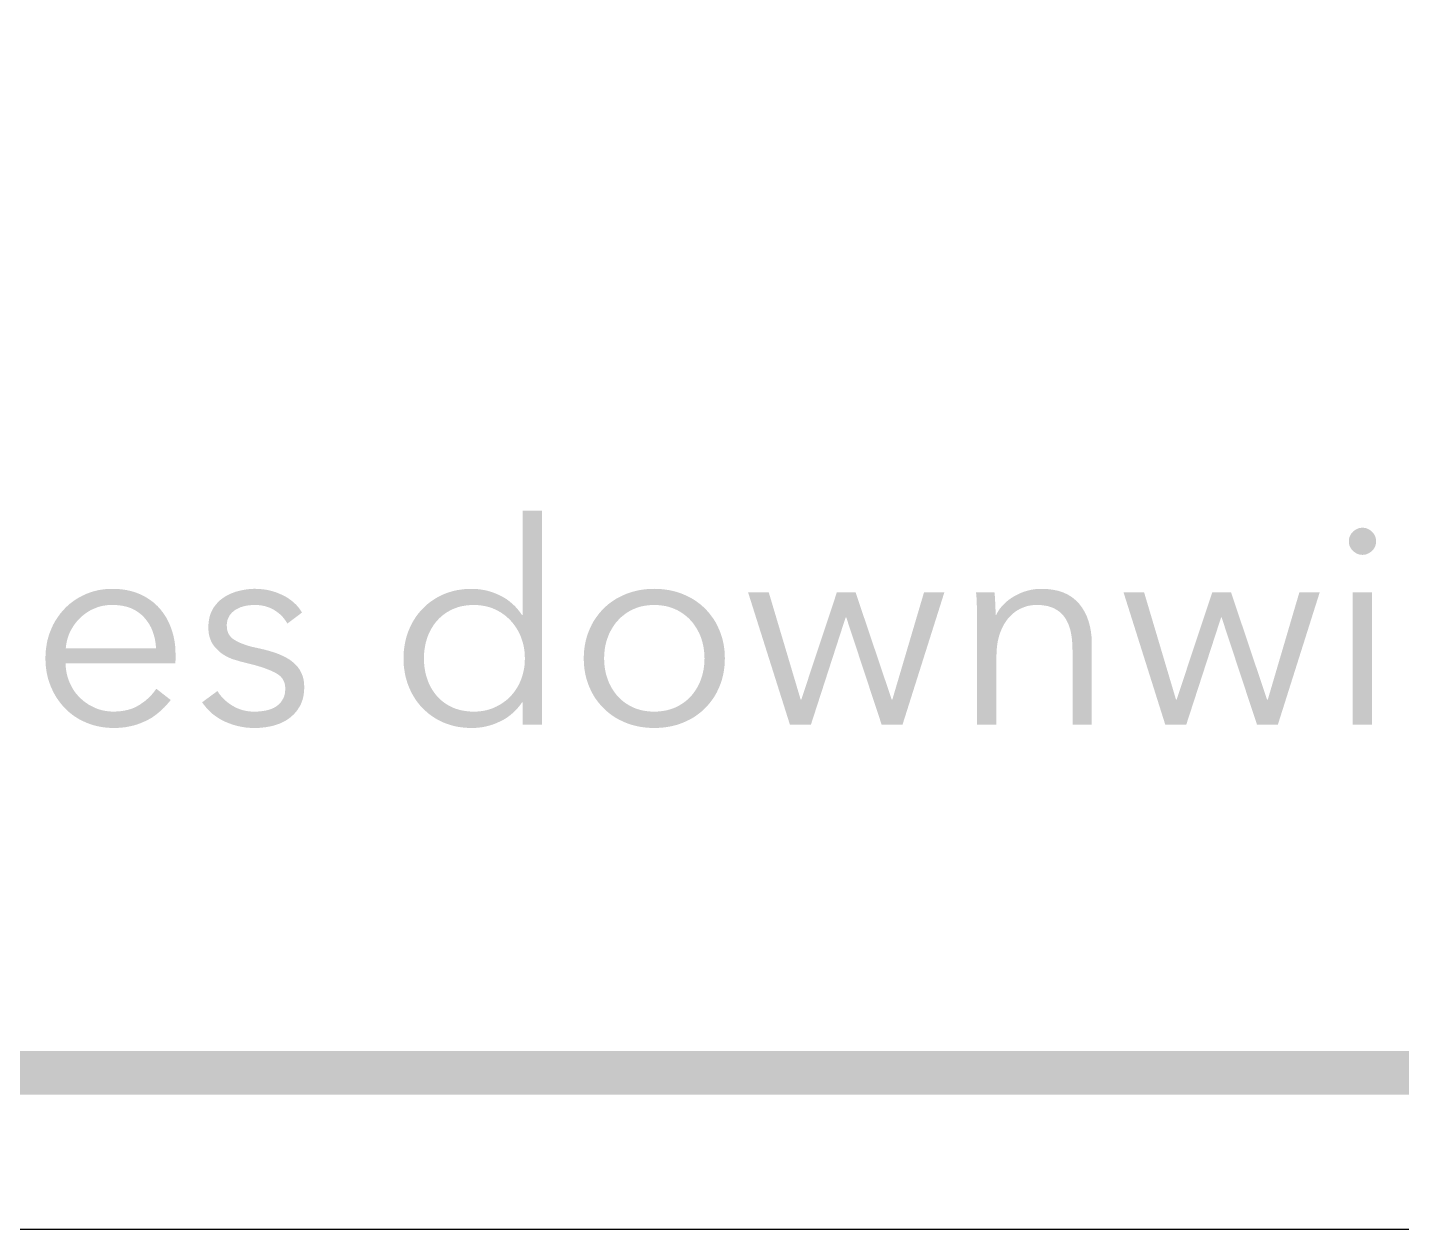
# Model space of a CAD drawing. Header units: millimetres. Extents: x 6 to 297, y 55 to 451.
# Drawn here: x 41.02 to 53.65, y 202.36 to 213.41 of the extents above; entities that cross this region are included whole.
import ezdxf

# ---------------------------------------------------------------- set-up
doc = ezdxf.new("R2010")
doc.units = ezdxf.units.MM
doc.layers.add('CUT', color=1, linetype='Continuous')
doc.layers.add('RASTER', color=7, linetype='Continuous')

msp = doc.modelspace()

# ---------------------------------------------------------------- hatches: boundary and pattern name
at = {"layer": 'RASTER'}
h = msp.add_hatch(color=7, dxfattribs=at)
h.paths.add_polyline_path([(7.2, 240.8), (7.234, 241.316), (7.337, 241.763), (7.509, 242.141), (7.75, 242.45), (8.059, 242.691), (8.438, 242.863), (8.884, 242.966), (9.4, 243), (65.489, 243), (66.005, 242.966), (66.452, 242.863), (66.83, 242.691), (67.139, 242.45), (67.38, 242.141), (67.552, 241.763), (67.655, 241.316), (67.689, 240.8), (67.689, 205.8), (67.655, 205.284), (67.552, 204.837), (67.38, 204.459), (67.139, 204.15), (66.83, 203.909), (66.452, 203.738), (66.005, 203.634), (65.489, 203.6), (9.4, 203.6), (8.884, 203.634), (8.438, 203.737), (8.059, 203.909), (7.75, 204.15), (7.509, 204.459), (7.337, 204.837), (7.234, 205.284), (7.2, 205.8)])
h.paths.add_polyline_path([(7.6, 240.8), (7.6, 205.8), (7.628, 205.378), (7.712, 205.013), (7.853, 204.703), (8.05, 204.45), (8.303, 204.253), (8.612, 204.112), (8.978, 204.028), (9.4, 204), (65.489, 204), (65.911, 204.028), (66.277, 204.113), (66.586, 204.253), (66.839, 204.45), (67.036, 204.703), (67.177, 205.013), (67.261, 205.378), (67.289, 205.8), (67.289, 240.8), (67.261, 241.222), (67.177, 241.587), (67.036, 241.897), (66.839, 242.15), (66.586, 242.347), (66.277, 242.488), (65.911, 242.572), (65.489, 242.6), (9.4, 242.6), (8.978, 242.572), (8.612, 242.488), (8.303, 242.347), (8.05, 242.15), (7.853, 241.897), (7.712, 241.587), (7.628, 241.222), (7.6, 240.8)], flags=0)
h = msp.add_hatch(color=7, dxfattribs=at)
h.paths.add_polyline_path([(45.567, 207.205), (45.547, 207.177), (45.525, 207.15), (45.502, 207.126), (45.477, 207.103), (45.451, 207.081), (45.424, 207.062), (45.395, 207.044), (45.364, 207.029), (45.333, 207.015), (45.301, 207.002), (45.27, 206.992), (45.237, 206.984), (45.205, 206.977), (45.173, 206.973), (45.14, 206.97), (45.107, 206.969), (45.071, 206.97), (45.037, 206.972), (45.003, 206.976), (44.971, 206.981), (44.939, 206.988), (44.908, 206.997), (44.877, 207.007), (44.848, 207.018), (44.82, 207.031), (44.792, 207.045), (44.766, 207.06), (44.741, 207.077), (44.717, 207.094), (44.694, 207.113), (44.672, 207.133), (44.651, 207.153), (44.631, 207.175), (44.612, 207.198), (44.594, 207.222), (44.578, 207.247), (44.562, 207.273), (44.548, 207.3), (44.535, 207.327), (44.523, 207.356), (44.512, 207.386), (44.503, 207.416), (44.495, 207.447), (44.489, 207.478), (44.484, 207.51), (44.48, 207.542), (44.478, 207.575), (44.478, 207.608), (44.478, 207.642), (44.48, 207.675), (44.484, 207.707), (44.489, 207.739), (44.495, 207.77), (44.503, 207.801), (44.512, 207.831), (44.523, 207.861), (44.535, 207.889), (44.548, 207.917), (44.562, 207.944), (44.578, 207.97), (44.594, 207.995), (44.612, 208.019), (44.631, 208.041), (44.651, 208.063), (44.672, 208.084), (44.694, 208.104), (44.717, 208.123), (44.741, 208.14), (44.766, 208.156), (44.792, 208.172), (44.82, 208.186), (44.848, 208.199), (44.877, 208.21), (44.908, 208.22), (44.939, 208.229), (44.971, 208.236), (45.003, 208.241), (45.037, 208.245), (45.071, 208.247), (45.107, 208.248), (45.14, 208.247), (45.173, 208.244), (45.205, 208.239), (45.237, 208.233), (45.27, 208.224), (45.301, 208.214), (45.333, 208.201), (45.364, 208.187), (45.395, 208.171), (45.424, 208.153), (45.451, 208.133), (45.477, 208.111), (45.502, 208.088), (45.525, 208.062), (45.547, 208.035), (45.567, 208.006), (45.572, 208.006), (45.572, 208.966), (45.749, 208.966), (45.749, 207), (45.572, 207), (45.572, 207.205)])
h.paths.add_polyline_path([(44.665, 207.608), (44.665, 207.583), (44.667, 207.558), (44.669, 207.534), (44.673, 207.51), (44.677, 207.486), (44.682, 207.463), (44.689, 207.44), (44.696, 207.417), (44.704, 207.395), (44.713, 207.374), (44.723, 207.353), (44.734, 207.333), (44.746, 207.314), (44.758, 207.296), (44.772, 207.278), (44.786, 207.261), (44.801, 207.245), (44.817, 207.23), (44.833, 207.216), (44.851, 207.202), (44.869, 207.19), (44.889, 207.178), (44.909, 207.167), (44.93, 207.157), (44.952, 207.148), (44.974, 207.141), (44.998, 207.134), (45.022, 207.129), (45.046, 207.125), (45.072, 207.122), (45.098, 207.12), (45.125, 207.12), (45.15, 207.12), (45.175, 207.122), (45.199, 207.125), (45.223, 207.129), (45.246, 207.134), (45.268, 207.141), (45.291, 207.148), (45.312, 207.157), (45.333, 207.167), (45.354, 207.178), (45.373, 207.189), (45.392, 207.202), (45.41, 207.215), (45.428, 207.229), (45.444, 207.244), (45.46, 207.26), (45.476, 207.277), (45.49, 207.294), (45.503, 207.312), (45.516, 207.331), (45.528, 207.351), (45.539, 207.371), (45.549, 207.393), (45.558, 207.415), (45.566, 207.437), (45.573, 207.46), (45.579, 207.484), (45.584, 207.508), (45.588, 207.532), (45.591, 207.557), (45.592, 207.583), (45.593, 207.608), (45.592, 207.634), (45.591, 207.66), (45.588, 207.684), (45.584, 207.709), (45.579, 207.733), (45.573, 207.756), (45.566, 207.779), (45.558, 207.802), (45.549, 207.824), (45.539, 207.845), (45.528, 207.866), (45.516, 207.886), (45.503, 207.905), (45.49, 207.923), (45.476, 207.941), (45.46, 207.958), (45.444, 207.974), (45.428, 207.989), (45.41, 208.004), (45.392, 208.017), (45.373, 208.03), (45.354, 208.041), (45.333, 208.052), (45.312, 208.062), (45.291, 208.071), (45.268, 208.079), (45.246, 208.085), (45.223, 208.09), (45.199, 208.094), (45.175, 208.097), (45.15, 208.099), (45.125, 208.1), (45.098, 208.099), (45.072, 208.097), (45.046, 208.094), (45.022, 208.09), (44.998, 208.085), (44.974, 208.078), (44.952, 208.07), (44.93, 208.061), (44.909, 208.051), (44.889, 208.04), (44.869, 208.028), (44.851, 208.015), (44.833, 208.001), (44.817, 207.987), (44.801, 207.972), (44.786, 207.955), (44.772, 207.939), (44.758, 207.921), (44.746, 207.902), (44.734, 207.883), (44.723, 207.863), (44.713, 207.843), (44.704, 207.822), (44.696, 207.8), (44.689, 207.777), (44.682, 207.754), (44.677, 207.731), (44.673, 207.707), (44.669, 207.683), (44.667, 207.658), (44.665, 207.634), (44.665, 207.608)], flags=0)
h = msp.add_hatch(color=7, dxfattribs=at)
h.paths.add_polyline_path([(53.38, 207), (53.203, 207), (53.203, 208.217), (53.38, 208.217)])
h.paths.add_polyline_path([(53.416, 208.685), (53.416, 208.671), (53.414, 208.659), (53.411, 208.647), (53.407, 208.635), (53.401, 208.624), (53.394, 208.614), (53.387, 208.604), (53.377, 208.595), (53.368, 208.587), (53.357, 208.58), (53.347, 208.574), (53.336, 208.569), (53.326, 208.565), (53.315, 208.562), (53.303, 208.561), (53.292, 208.56), (53.28, 208.561), (53.269, 208.562), (53.258, 208.565), (53.247, 208.569), (53.236, 208.574), (53.226, 208.58), (53.216, 208.587), (53.206, 208.595), (53.197, 208.604), (53.189, 208.614), (53.182, 208.624), (53.177, 208.635), (53.172, 208.647), (53.169, 208.659), (53.167, 208.671), (53.167, 208.685), (53.167, 208.698), (53.169, 208.711), (53.172, 208.723), (53.177, 208.735), (53.182, 208.745), (53.189, 208.756), (53.197, 208.765), (53.206, 208.775), (53.216, 208.783), (53.226, 208.79), (53.236, 208.796), (53.247, 208.801), (53.258, 208.805), (53.269, 208.807), (53.28, 208.809), (53.292, 208.81), (53.303, 208.809), (53.315, 208.807), (53.326, 208.805), (53.336, 208.801), (53.347, 208.796), (53.357, 208.79), (53.368, 208.783), (53.377, 208.775), (53.387, 208.765), (53.394, 208.756), (53.401, 208.745), (53.407, 208.735), (53.411, 208.723), (53.414, 208.711), (53.416, 208.698), (53.416, 208.685)])
h = msp.add_hatch(color=7, dxfattribs=at)
h.paths.add_polyline_path([(42.203, 207.702), (42.199, 207.744), (42.193, 207.784), (42.183, 207.822), (42.171, 207.859), (42.156, 207.894), (42.138, 207.926), (42.116, 207.958), (42.092, 207.987), (42.065, 208.013), (42.035, 208.036), (42.003, 208.056), (41.968, 208.072), (41.93, 208.084), (41.889, 208.093), (41.846, 208.098), (41.8, 208.1), (41.778, 208.099), (41.756, 208.098), (41.735, 208.095), (41.714, 208.092), (41.694, 208.087), (41.674, 208.082), (41.655, 208.075), (41.636, 208.067), (41.617, 208.059), (41.599, 208.05), (41.582, 208.04), (41.565, 208.029), (41.549, 208.018), (41.533, 208.005), (41.518, 207.993), (41.503, 207.979), (41.489, 207.965), (41.476, 207.95), (41.464, 207.935), (41.452, 207.919), (41.441, 207.903), (41.431, 207.886), (41.421, 207.869), (41.412, 207.852), (41.404, 207.834), (41.397, 207.815), (41.391, 207.797), (41.386, 207.778), (41.381, 207.76), (41.378, 207.741), (41.375, 207.721), (41.373, 207.702)], flags=0)
h.paths.add_polyline_path([(42.382, 207.645), (42.382, 207.64), (42.382, 207.636), (42.382, 207.631), (42.382, 207.626), (42.382, 207.621), (42.382, 207.616), (42.382, 207.611), (42.382, 207.606), (42.382, 207.601), (42.382, 207.595), (42.382, 207.59), (42.381, 207.584), (42.381, 207.579), (42.381, 207.573), (42.38, 207.567), (42.379, 207.562), (41.371, 207.562), (41.372, 207.539), (41.374, 207.517), (41.377, 207.495), (41.381, 207.473), (41.386, 207.452), (41.392, 207.431), (41.399, 207.41), (41.407, 207.39), (41.416, 207.37), (41.426, 207.351), (41.436, 207.332), (41.447, 207.315), (41.459, 207.297), (41.472, 207.281), (41.486, 207.265), (41.501, 207.25), (41.516, 207.235), (41.532, 207.221), (41.548, 207.208), (41.566, 207.196), (41.583, 207.184), (41.602, 207.174), (41.621, 207.164), (41.641, 207.155), (41.661, 207.146), (41.682, 207.139), (41.703, 207.133), (41.725, 207.128), (41.747, 207.125), (41.769, 207.122), (41.792, 207.12), (41.815, 207.12), (41.849, 207.121), (41.882, 207.124), (41.913, 207.129), (41.944, 207.136), (41.973, 207.144), (42.001, 207.155), (42.027, 207.168), (42.053, 207.183), (42.077, 207.2), (42.1, 207.216), (42.121, 207.234), (42.141, 207.252), (42.159, 207.271), (42.176, 207.29), (42.191, 207.31), (42.205, 207.33), (42.338, 207.226), (42.31, 207.193), (42.282, 207.162), (42.253, 207.134), (42.223, 207.108), (42.193, 207.084), (42.162, 207.063), (42.13, 207.045), (42.097, 207.029), (42.064, 207.015), (42.03, 207.002), (41.996, 206.992), (41.961, 206.984), (41.926, 206.977), (41.889, 206.973), (41.853, 206.97), (41.815, 206.969), (41.782, 206.97), (41.749, 206.972), (41.717, 206.976), (41.685, 206.981), (41.654, 206.988), (41.623, 206.996), (41.594, 207.006), (41.564, 207.017), (41.536, 207.03), (41.508, 207.043), (41.482, 207.058), (41.457, 207.074), (41.432, 207.092), (41.409, 207.11), (41.387, 207.13), (41.365, 207.151), (41.345, 207.173), (41.326, 207.196), (41.308, 207.22), (41.291, 207.244), (41.275, 207.27), (41.26, 207.297), (41.247, 207.325), (41.234, 207.354), (41.223, 207.383), (41.213, 207.413), (41.205, 207.444), (41.198, 207.476), (41.193, 207.508), (41.189, 207.541), (41.187, 207.574), (41.186, 207.608), (41.187, 207.643), (41.189, 207.676), (41.193, 207.709), (41.198, 207.741), (41.204, 207.773), (41.212, 207.803), (41.222, 207.834), (41.233, 207.863), (41.245, 207.892), (41.258, 207.92), (41.273, 207.947), (41.289, 207.972), (41.306, 207.997), (41.323, 208.021), (41.343, 208.044), (41.363, 208.066), (41.384, 208.087), (41.406, 208.107), (41.429, 208.125), (41.453, 208.142), (41.478, 208.159), (41.504, 208.173), (41.53, 208.187), (41.558, 208.2), (41.586, 208.211), (41.615, 208.221), (41.644, 208.229), (41.674, 208.236), (41.705, 208.241), (41.736, 208.245), (41.767, 208.247), (41.8, 208.248), (41.835, 208.247), (41.869, 208.245), (41.902, 208.241), (41.934, 208.236), (41.965, 208.229), (41.995, 208.221), (42.024, 208.211), (42.052, 208.2), (42.079, 208.187), (42.104, 208.174), (42.129, 208.159), (42.152, 208.143), (42.174, 208.127), (42.195, 208.109), (42.215, 208.09), (42.234, 208.07), (42.251, 208.049), (42.268, 208.027), (42.283, 208.005), (42.298, 207.981), (42.311, 207.957), (42.323, 207.932), (42.334, 207.906), (42.344, 207.879), (42.353, 207.851), (42.361, 207.823), (42.367, 207.795), (42.373, 207.766), (42.377, 207.736), (42.38, 207.706), (42.381, 207.676), (42.382, 207.645)])
for points in [[(43.409, 207.928), (43.399, 207.947), (43.387, 207.964), (43.374, 207.981), (43.36, 207.997), (43.345, 208.012), (43.328, 208.026), (43.31, 208.039), (43.291, 208.052), (43.271, 208.063), (43.25, 208.073), (43.228, 208.081), (43.206, 208.088), (43.183, 208.093), (43.159, 208.097), (43.135, 208.099), (43.11, 208.1), (43.098, 208.1), (43.087, 208.099), (43.075, 208.098), (43.063, 208.097), (43.052, 208.096), (43.04, 208.094), (43.028, 208.092), (43.016, 208.089), (43.005, 208.087), (42.994, 208.083), (42.983, 208.08), (42.972, 208.076), (42.962, 208.071), (42.952, 208.066), (42.942, 208.061), (42.933, 208.056), (42.924, 208.05), (42.916, 208.043), (42.908, 208.036), (42.9, 208.029), (42.893, 208.021), (42.887, 208.013), (42.88, 208.005), (42.875, 207.996), (42.87, 207.986), (42.865, 207.977), (42.861, 207.967), (42.858, 207.956), (42.856, 207.945), (42.854, 207.934), (42.853, 207.922), (42.853, 207.91), (42.854, 207.889), (42.857, 207.87), (42.862, 207.851), (42.87, 207.834), (42.88, 207.818), (42.892, 207.804), (42.906, 207.791), (42.923, 207.779), (42.942, 207.768), (42.963, 207.757), (42.987, 207.747), (43.013, 207.737), (43.042, 207.727), (43.073, 207.718), (43.107, 207.71), (43.144, 207.702), (43.196, 207.69), (43.245, 207.677), (43.29, 207.663), (43.331, 207.648), (43.369, 207.631), (43.404, 207.613), (43.435, 207.594), (43.462, 207.573), (43.486, 207.551), (43.507, 207.527), (43.525, 207.502), (43.539, 207.474), (43.551, 207.445), (43.559, 207.414), (43.563, 207.381), (43.565, 207.346), (43.564, 207.32), (43.562, 207.296), (43.559, 207.272), (43.555, 207.25), (43.549, 207.228), (43.542, 207.208), (43.534, 207.189), (43.525, 207.17), (43.514, 207.153), (43.503, 207.136), (43.491, 207.12), (43.478, 207.105), (43.465, 207.091), (43.45, 207.078), (43.435, 207.065), (43.419, 207.053), (43.403, 207.042), (43.386, 207.032), (43.368, 207.023), (43.35, 207.014), (43.332, 207.007), (43.312, 207), (43.293, 206.994), (43.273, 206.988), (43.252, 206.984), (43.231, 206.98), (43.211, 206.976), (43.19, 206.974), (43.17, 206.972), (43.149, 206.97), (43.128, 206.969), (43.107, 206.969), (43.073, 206.97), (43.039, 206.972), (43.005, 206.977), (42.972, 206.983), (42.938, 206.991), (42.905, 207.001), (42.872, 207.013), (42.84, 207.026), (42.808, 207.041), (42.778, 207.059), (42.749, 207.078), (42.721, 207.099), (42.695, 207.123), (42.671, 207.148), (42.648, 207.176), (42.626, 207.205), (42.767, 207.309), (42.779, 207.29), (42.793, 207.271), (42.808, 207.253), (42.825, 207.235), (42.843, 207.219), (42.862, 207.203), (42.883, 207.188), (42.905, 207.174), (42.928, 207.161), (42.951, 207.15), (42.975, 207.141), (43, 207.133), (43.025, 207.127), (43.051, 207.123), (43.078, 207.12), (43.105, 207.12), (43.119, 207.12), (43.133, 207.12), (43.147, 207.121), (43.161, 207.122), (43.174, 207.124), (43.188, 207.125), (43.201, 207.128), (43.214, 207.13), (43.227, 207.133), (43.239, 207.136), (43.251, 207.14), (43.263, 207.144), (43.274, 207.149), (43.285, 207.154), (43.295, 207.16), (43.305, 207.166), (43.315, 207.173), (43.324, 207.18), (43.332, 207.188), (43.34, 207.196), (43.348, 207.204), (43.355, 207.213), (43.361, 207.223), (43.367, 207.233), (43.373, 207.243), (43.378, 207.254), (43.382, 207.266), (43.385, 207.278), (43.388, 207.291), (43.389, 207.304), (43.39, 207.318), (43.391, 207.333), (43.389, 207.356), (43.385, 207.378), (43.378, 207.398), (43.368, 207.417), (43.355, 207.434), (43.339, 207.45), (43.32, 207.464), (43.299, 207.477), (43.274, 207.489), (43.247, 207.501), (43.218, 207.512), (43.186, 207.524), (43.151, 207.535), (43.114, 207.546), (43.074, 207.556), (43.032, 207.567), (43.018, 207.57), (43.004, 207.574), (42.99, 207.577), (42.976, 207.581), (42.961, 207.586), (42.946, 207.59), (42.931, 207.595), (42.916, 207.599), (42.901, 207.604), (42.886, 207.61), (42.872, 207.616), (42.857, 207.623), (42.843, 207.631), (42.83, 207.639), (42.816, 207.647), (42.803, 207.657), (42.79, 207.666), (42.778, 207.677), (42.767, 207.688), (42.756, 207.699), (42.745, 207.711), (42.735, 207.724), (42.726, 207.737), (42.717, 207.751), (42.709, 207.766), (42.703, 207.782), (42.697, 207.798), (42.692, 207.816), (42.688, 207.834), (42.686, 207.853), (42.684, 207.873), (42.684, 207.894), (42.684, 207.917), (42.686, 207.939), (42.689, 207.961), (42.693, 207.981), (42.698, 208.001), (42.704, 208.019), (42.711, 208.037), (42.72, 208.054), (42.729, 208.071), (42.74, 208.086), (42.751, 208.101), (42.763, 208.115), (42.775, 208.128), (42.788, 208.141), (42.803, 208.152), (42.818, 208.164), (42.833, 208.174), (42.849, 208.184), (42.866, 208.193), (42.883, 208.201), (42.9, 208.208), (42.919, 208.215), (42.937, 208.222), (42.957, 208.227), (42.976, 208.232), (42.996, 208.236), (43.016, 208.24), (43.036, 208.243), (43.056, 208.245), (43.077, 208.247), (43.097, 208.248), (43.118, 208.248), (43.15, 208.247), (43.181, 208.244), (43.212, 208.24), (43.243, 208.234), (43.274, 208.226), (43.305, 208.216), (43.335, 208.204), (43.365, 208.191), (43.394, 208.176), (43.421, 208.159), (43.446, 208.141), (43.469, 208.122), (43.491, 208.101), (43.511, 208.079), (43.528, 208.055), (43.544, 208.03)], [(47.834, 208.217), (48.128, 207.229), (48.133, 207.229), (48.461, 208.217), (48.632, 208.217), (48.965, 207.229), (48.97, 207.229), (49.262, 208.217), (49.449, 208.217), (49.064, 207), (48.872, 207), (48.547, 207.985), (48.541, 207.985), (48.222, 207), (48.029, 207), (47.644, 208.217)], [(49.909, 208.217), (49.91, 208.204), (49.911, 208.191), (49.913, 208.178), (49.914, 208.165), (49.914, 208.151), (49.915, 208.137), (49.916, 208.122), (49.917, 208.108), (49.917, 208.093), (49.918, 208.079), (49.918, 208.066), (49.919, 208.053), (49.919, 208.041), (49.919, 208.03), (49.919, 208.019), (49.919, 208.009), (49.925, 208.009), (49.939, 208.035), (49.955, 208.06), (49.973, 208.083), (49.993, 208.105), (50.015, 208.126), (50.039, 208.146), (50.065, 208.164), (50.094, 208.182), (50.123, 208.197), (50.153, 208.211), (50.183, 208.222), (50.214, 208.231), (50.245, 208.239), (50.276, 208.244), (50.308, 208.247), (50.341, 208.248), (50.397, 208.246), (50.449, 208.239), (50.498, 208.229), (50.543, 208.214), (50.585, 208.194), (50.623, 208.17), (50.657, 208.142), (50.688, 208.11), (50.715, 208.074), (50.738, 208.036), (50.758, 207.994), (50.774, 207.95), (50.787, 207.903), (50.796, 207.854), (50.802, 207.801), (50.803, 207.746), (50.803, 207), (50.627, 207), (50.627, 207.673), (50.626, 207.697), (50.626, 207.72), (50.624, 207.743), (50.623, 207.765), (50.621, 207.787), (50.618, 207.807), (50.615, 207.828), (50.611, 207.848), (50.607, 207.867), (50.602, 207.885), (50.596, 207.903), (50.59, 207.92), (50.583, 207.936), (50.575, 207.952), (50.567, 207.967), (50.558, 207.981), (50.548, 207.995), (50.537, 208.008), (50.526, 208.02), (50.514, 208.031), (50.5, 208.042), (50.487, 208.051), (50.472, 208.06), (50.456, 208.069), (50.44, 208.076), (50.422, 208.082), (50.404, 208.088), (50.384, 208.092), (50.364, 208.095), (50.342, 208.098), (50.32, 208.099), (50.296, 208.1), (50.279, 208.099), (50.262, 208.098), (50.244, 208.096), (50.227, 208.093), (50.21, 208.089), (50.193, 208.084), (50.177, 208.078), (50.16, 208.071), (50.144, 208.064), (50.128, 208.055), (50.112, 208.046), (50.097, 208.035), (50.083, 208.024), (50.068, 208.011), (50.055, 207.998), (50.042, 207.984), (50.029, 207.969), (50.017, 207.953), (50.006, 207.936), (49.995, 207.918), (49.985, 207.899), (49.975, 207.879), (49.967, 207.858), (49.958, 207.836), (49.951, 207.813), (49.945, 207.789), (49.939, 207.764), (49.935, 207.738), (49.932, 207.711), (49.929, 207.683), (49.928, 207.654), (49.927, 207.624), (49.927, 207), (49.75, 207), (49.75, 207.949), (49.75, 207.962), (49.75, 207.975), (49.75, 207.99), (49.75, 208.006), (49.749, 208.022), (49.749, 208.039), (49.748, 208.057), (49.748, 208.076), (49.747, 208.096), (49.746, 208.114), (49.745, 208.133), (49.745, 208.15), (49.744, 208.168), (49.742, 208.185), (49.741, 208.201), (49.74, 208.217)], [(51.284, 208.217), (51.578, 207.229), (51.583, 207.229), (51.911, 208.217), (52.083, 208.217), (52.415, 207.229), (52.421, 207.229), (52.712, 208.217), (52.899, 208.217), (52.514, 207), (52.322, 207), (51.997, 207.985), (51.992, 207.985), (51.672, 207), (51.479, 207), (51.095, 208.217)]]:
    msp.add_hatch(color=7, dxfattribs=at).paths.add_polyline_path(points)
h = msp.add_hatch(color=7, dxfattribs=at)
h.paths.add_polyline_path([(47.431, 207.608), (47.43, 207.574), (47.428, 207.541), (47.424, 207.508), (47.419, 207.476), (47.412, 207.444), (47.404, 207.413), (47.394, 207.383), (47.383, 207.354), (47.37, 207.325), (47.357, 207.297), (47.342, 207.27), (47.326, 207.244), (47.308, 207.22), (47.29, 207.196), (47.27, 207.173), (47.249, 207.151), (47.227, 207.13), (47.204, 207.11), (47.18, 207.092), (47.155, 207.074), (47.129, 207.058), (47.101, 207.043), (47.073, 207.03), (47.044, 207.017), (47.014, 207.006), (46.983, 206.996), (46.951, 206.988), (46.918, 206.981), (46.885, 206.976), (46.851, 206.972), (46.817, 206.97), (46.781, 206.969), (46.746, 206.97), (46.712, 206.972), (46.679, 206.976), (46.646, 206.981), (46.614, 206.988), (46.582, 206.996), (46.551, 207.006), (46.521, 207.017), (46.492, 207.03), (46.464, 207.043), (46.436, 207.058), (46.41, 207.074), (46.385, 207.092), (46.361, 207.11), (46.338, 207.13), (46.316, 207.151), (46.295, 207.173), (46.275, 207.196), (46.257, 207.22), (46.239, 207.244), (46.223, 207.27), (46.208, 207.297), (46.195, 207.325), (46.182, 207.354), (46.171, 207.383), (46.161, 207.413), (46.153, 207.444), (46.146, 207.476), (46.141, 207.508), (46.137, 207.541), (46.135, 207.574), (46.134, 207.608), (46.135, 207.643), (46.137, 207.676), (46.141, 207.709), (46.146, 207.741), (46.153, 207.773), (46.161, 207.803), (46.171, 207.834), (46.182, 207.863), (46.195, 207.892), (46.208, 207.92), (46.223, 207.947), (46.239, 207.972), (46.257, 207.997), (46.275, 208.021), (46.295, 208.044), (46.316, 208.066), (46.338, 208.087), (46.361, 208.107), (46.385, 208.125), (46.41, 208.142), (46.436, 208.159), (46.464, 208.173), (46.492, 208.187), (46.521, 208.2), (46.551, 208.211), (46.582, 208.221), (46.614, 208.229), (46.646, 208.236), (46.679, 208.241), (46.712, 208.245), (46.746, 208.247), (46.781, 208.248), (46.817, 208.247), (46.851, 208.245), (46.885, 208.241), (46.918, 208.236), (46.951, 208.229), (46.983, 208.221), (47.014, 208.211), (47.044, 208.2), (47.073, 208.187), (47.101, 208.173), (47.129, 208.159), (47.155, 208.142), (47.18, 208.125), (47.204, 208.107), (47.227, 208.087), (47.249, 208.066), (47.27, 208.044), (47.29, 208.021), (47.308, 207.997), (47.326, 207.972), (47.342, 207.947), (47.357, 207.92), (47.37, 207.892), (47.383, 207.863), (47.394, 207.834), (47.404, 207.803), (47.412, 207.773), (47.419, 207.741), (47.424, 207.709), (47.428, 207.676), (47.43, 207.643), (47.431, 207.608)])
h.paths.add_polyline_path([(47.244, 207.608), (47.243, 207.634), (47.242, 207.658), (47.239, 207.683), (47.236, 207.707), (47.231, 207.731), (47.226, 207.754), (47.219, 207.777), (47.212, 207.8), (47.203, 207.822), (47.194, 207.843), (47.183, 207.863), (47.172, 207.883), (47.16, 207.902), (47.147, 207.921), (47.134, 207.939), (47.119, 207.955), (47.104, 207.972), (47.088, 207.987), (47.071, 208.001), (47.053, 208.015), (47.034, 208.028), (47.015, 208.04), (46.995, 208.051), (46.974, 208.061), (46.952, 208.07), (46.929, 208.078), (46.906, 208.085), (46.883, 208.09), (46.858, 208.094), (46.833, 208.097), (46.808, 208.099), (46.781, 208.1), (46.755, 208.099), (46.729, 208.097), (46.704, 208.094), (46.68, 208.09), (46.657, 208.085), (46.634, 208.078), (46.612, 208.07), (46.59, 208.061), (46.569, 208.051), (46.549, 208.04), (46.53, 208.028), (46.512, 208.015), (46.494, 208.001), (46.477, 207.987), (46.461, 207.972), (46.446, 207.955), (46.431, 207.939), (46.418, 207.921), (46.405, 207.902), (46.393, 207.883), (46.382, 207.863), (46.371, 207.843), (46.362, 207.822), (46.354, 207.8), (46.346, 207.777), (46.339, 207.754), (46.334, 207.731), (46.329, 207.707), (46.326, 207.683), (46.323, 207.658), (46.322, 207.634), (46.321, 207.608), (46.322, 207.583), (46.323, 207.558), (46.326, 207.534), (46.329, 207.51), (46.334, 207.486), (46.339, 207.463), (46.346, 207.44), (46.354, 207.417), (46.362, 207.395), (46.371, 207.374), (46.382, 207.353), (46.393, 207.333), (46.405, 207.314), (46.418, 207.296), (46.431, 207.278), (46.446, 207.261), (46.461, 207.245), (46.477, 207.23), (46.494, 207.216), (46.512, 207.202), (46.53, 207.19), (46.549, 207.178), (46.569, 207.167), (46.59, 207.157), (46.612, 207.148), (46.634, 207.141), (46.657, 207.134), (46.68, 207.129), (46.704, 207.125), (46.729, 207.122), (46.755, 207.12), (46.781, 207.12), (46.808, 207.12), (46.833, 207.122), (46.858, 207.125), (46.883, 207.129), (46.906, 207.134), (46.929, 207.141), (46.952, 207.148), (46.974, 207.157), (46.995, 207.167), (47.015, 207.178), (47.034, 207.19), (47.053, 207.202), (47.071, 207.216), (47.088, 207.23), (47.104, 207.245), (47.119, 207.261), (47.134, 207.278), (47.147, 207.296), (47.16, 207.314), (47.172, 207.333), (47.183, 207.353), (47.194, 207.374), (47.203, 207.395), (47.212, 207.417), (47.219, 207.44), (47.226, 207.463), (47.231, 207.486), (47.236, 207.51), (47.239, 207.534), (47.242, 207.558), (47.243, 207.583), (47.244, 207.608)], flags=0)

# ---------------------------------------------------------------- linework, layer by layer
at = {"layer": 'CUT'}
msp.add_lwpolyline([(68.929, 241.201), (68.929, 205.399), (68.908, 204.917), (68.845, 204.475), (68.74, 204.075), (68.592, 203.715), (68.401, 203.397), (68.168, 203.122), (67.892, 202.888), (67.574, 202.697), (67.215, 202.549), (66.814, 202.444), (66.372, 202.381), (65.89, 202.36), (8.999, 202.36)], dxfattribs=at)

doc.saveas('drawing.dxf')
